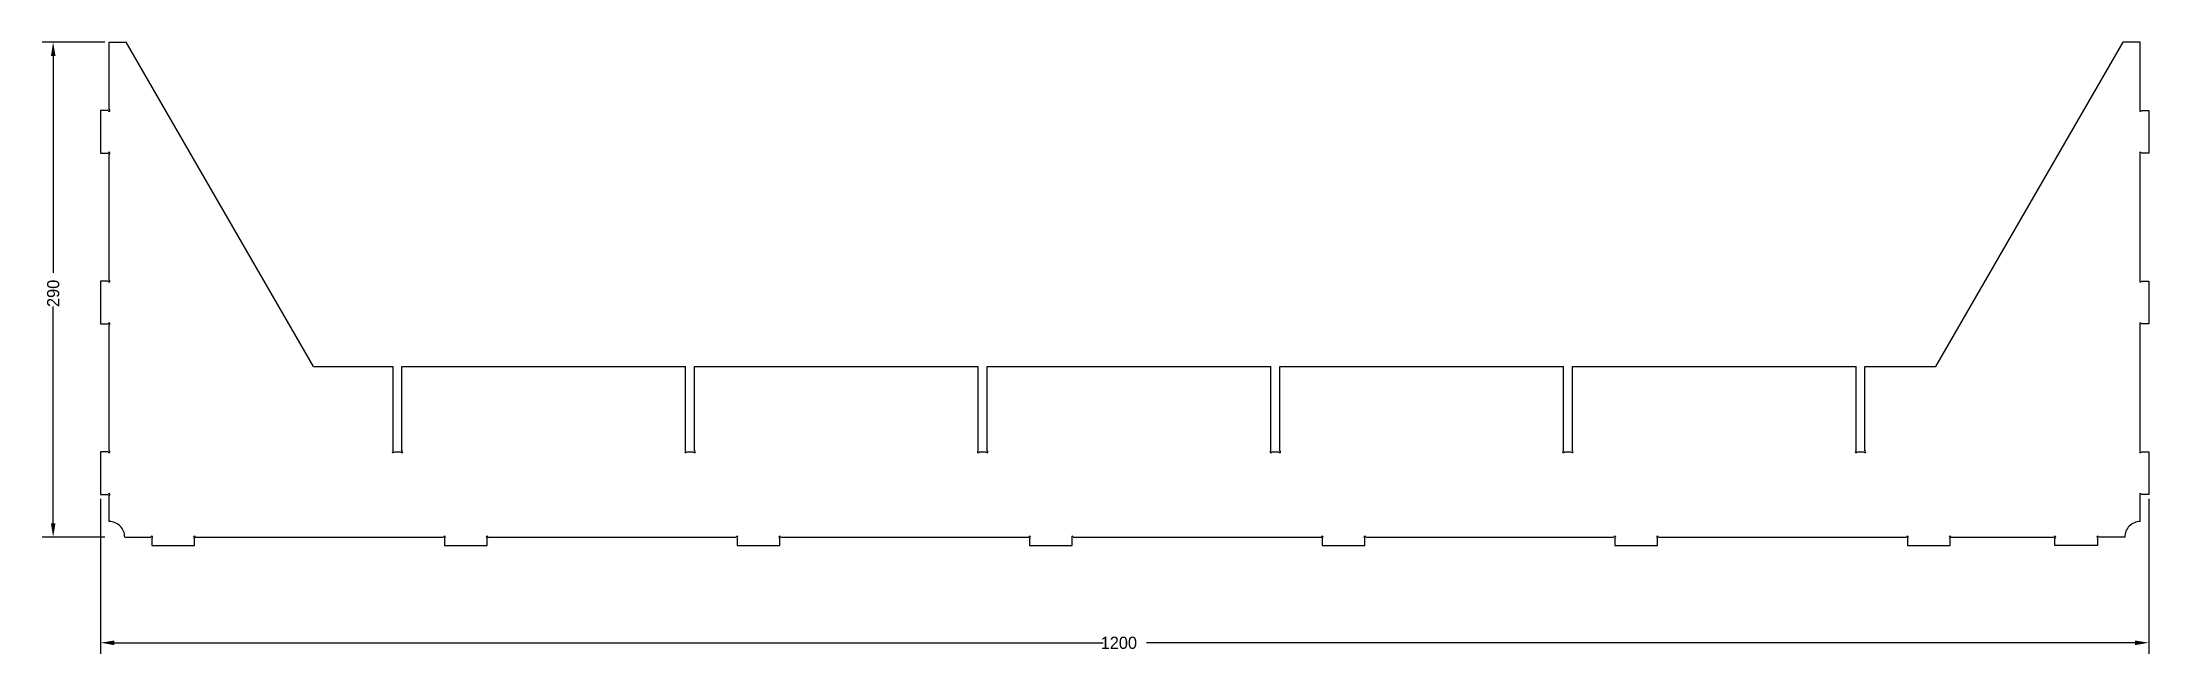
# Model space of a CAD drawing. Extents: x -39 to 1195, y -68 to 290.
import ezdxf

# ---------------------------------------------------------------- set-up
doc = ezdxf.new("R2010")
doc.units = 0
doc.layers.get('DEFPOINTS').update_dxf_attribs({"linetype": 'CONTINUOUS'})
doc.layers.add('DIMENSION', color=7, linetype='CONTINUOUS')
doc.layers.add('PSM', color=18, linetype='CONTINUOUS')
doc.dimstyles.new('ROTATEDDIM28', dxfattribs={"dimtxt": 7.16, "dimasz": 8.105938, "dimexe": 6.495143, "dimexo": 2.598057, "dimtad": 0, "dimcen": 2.5, "dimazin": 3, "dimtfac": 1, "dimtmove": 0, "dimatfit": 3})
doc.dimstyles.new('ROTATEDDIM29', dxfattribs={"dimtxt": 7.16, "dimasz": 8.105938, "dimexe": 6.495143, "dimexo": 2.598057, "dimtad": 0, "dimcen": 2.5, "dimazin": 3, "dimtfac": 1, "dimtmove": 0, "dimatfit": 3})

# ---------------------------------------------------------------- blocks, each defined once
blk = doc.blocks.new('*D1')
at = {"layer": 'DEFPOINTS', "color": 0}
for p in [(0, 290), (-32.8, 0), (0, 0)]:
    blk.add_point(p, dxfattribs=at)
at = {"layer": 'DIMENSION', "color": 0}
for p, q in [((-2.6, 290), (-39.2, 290)), ((-32.8, 281.9), (-32.8, 154.8)), ((-32.8, 8.1), (-32.8, 135.2)), ((-2.6, 0), (-39.2, 0))]:
    blk.add_line(p, q, dxfattribs=at)
for points in [[(-31.4, 281.9), (-34.1, 281.9), (-32.8, 290)], [(-34.1, 8.1), (-31.4, 8.1), (-32.8, 0)]]:
    blk.add_solid(points, dxfattribs=at)
at = {"layer": 'DIMENSION', "color": 0, "linetype": 'CONTINUOUS'}
blk.add_text('290', height=7.16, rotation=90, dxfattribs=at).set_placement((-29.2, 134.8))
blk = doc.blocks.new('*D2')
at = {"layer": 'DEFPOINTS', "color": 0}
for p in [(-5, 25), (1195, 25), (1195, -61.9)]:
    blk.add_point(p, dxfattribs=at)
at = {"layer": 'DIMENSION', "color": 0}
for p, q in [((-5, 22.4), (-5, -68.4)), ((1195, 22.4), (1195, -68.4)), ((3.1, -61.9), (582.3, -61.9)), ((1186.9, -61.9), (607.7, -61.9))]:
    blk.add_line(p, q, dxfattribs=at)
for points in [[(3.1, -60.6), (3.1, -63.3), (-5, -61.9)], [(1186.9, -63.3), (1186.9, -60.6), (1195, -61.9)]]:
    blk.add_solid(points, dxfattribs=at)
at = {"layer": 'DIMENSION', "color": 0, "linetype": 'CONTINUOUS'}
blk.add_text('1200', height=7.16, dxfattribs=at).set_placement((580.9, -65.5))

msp = doc.modelspace()

# ---------------------------------------------------------------- linework, layer by layer
at = {"layer": 'PSM', "color": 8}
for p, q in [((0, 290), (10, 290)), ((1189.999, 289.995), (1180, 289.995)), ((1190, 250.49), (1189.999, 289.995)), ((-5, 249.99), (-5, 224.99)), ((-0.5, 249.99), (-5, 249.99)), ((1190.5, 249.99), (1195, 249.99)), ((1195, 249.99), (1195, 224.99)), ((-5, 224.99), (-0.5, 224.99)), ((0, 150.49), (0, 224.49)), ((1190, 150.49), (1190, 224.49)), ((1195, 224.99), (1190.5, 224.99)), ((-5, 149.99), (-5, 124.99)), ((-0.5, 149.99), (-5, 149.99)), ((1190.5, 149.99), (1195, 149.99)), ((1195, 149.99), (1195, 124.99)), ((-5, 124.99), (-0.5, 124.99)), ((0, 50.49), (0, 124.49)), ((1190, 50.49), (1190, 124.49)), ((1195, 124.99), (1190.5, 124.99)), ((119.746, 99.99), (166.329, 99.99)), ((166.329, 50.495), (166.329, 99.99)), ((171.529, 99.99), (337.757, 99.99)), ((171.529, 50.495), (171.529, 99.99)), ((337.757, 50.49), (337.757, 99.99)), ((342.957, 99.99), (509.186, 99.99)), ((342.957, 50.49), (342.957, 99.99)), ((509.186, 50.49), (509.186, 99.99)), ((514.386, 99.99), (680.622, 99.99)), ((514.386, 50.49), (514.386, 99.99)), ((680.622, 50.49), (680.622, 99.99)), ((685.822, 99.99), (852.043, 99.99)), ((685.822, 50.49), (685.822, 99.99)), ((852.043, 50.49), (852.043, 99.99)), ((857.243, 99.99), (1023.471, 99.99)), ((857.243, 50.49), (857.243, 99.99)), ((1023.471, 50.49), (1023.471, 99.99)), ((1028.671, 99.99), (1070.254, 99.99)), ((1028.671, 50.49), (1028.671, 99.99)), ((-5, 49.99), (-5, 24.99)), ((-0.5, 49.99), (-5, 49.99)), ((166.829, 49.995), (171.029, 49.995)), ((338.257, 49.99), (342.457, 49.99)), ((509.686, 49.99), (513.886, 49.99)), ((681.122, 49.99), (685.322, 49.99)), ((852.543, 49.99), (856.743, 49.99)), ((1023.971, 49.99), (1028.171, 49.99)), ((1190.5, 49.99), (1195, 49.99)), ((1195, 49.99), (1195, 24.99)), ((-5, 24.99), (-0.5, 24.99)), ((1195, 24.99), (1190.5, 24.99)), ((0, 9.133), (0, 24.49)), ((1190, 9.133), (1190, 24.49)), ((9.133, -0.01), (24.5, -0.01)), ((25, -0.51), (25, -5.01)), ((25, -5.01), (50, -5.01)), ((50, -5.01), (50, -0.51)), ((50.5, -0.01), (195.929, -0.01)), ((196.429, -0.51), (196.429, -5.01)), ((196.429, -5.01), (221.429, -5.01)), ((221.429, -5.01), (221.429, -0.51)), ((221.929, -0.01), (367.357, -0.01)), ((367.857, -0.51), (367.857, -5.01)), ((367.857, -5.01), (392.857, -5.01)), ((392.857, -5.01), (392.857, -0.51)), ((393.357, -0.01), (538.786, -0.01)), ((539.286, -0.51), (539.286, -5.01)), ((539.286, -5.01), (564.286, -5.01)), ((564.286, -5.01), (564.286, -0.51)), ((564.786, -0.01), (710.222, -0.01)), ((710.722, -0.51), (710.722, -5.01)), ((710.722, -5.01), (735.722, -5.01)), ((735.722, -5.01), (735.722, -0.51)), ((736.222, -0.01), (881.643, -0.01)), ((882.143, -0.51), (882.143, -5.01)), ((882.143, -5.01), (907.143, -5.01)), ((907.143, -5.01), (907.143, -0.51)), ((907.643, -0.01), (1053.071, -0.01)), ((1053.571, -0.51), (1053.571, -5.01)), ((1053.571, -5.01), (1078.571, -5.01)), ((1078.571, -5.01), (1078.571, -0.51)), ((1079.071, -0.01), (1139.5, -0.01)), ((1140, -5.01), (1140, -0.51)), ((1165, -5.01), (1140, -5.01)), ((1165, -0.51), (1165, -5.01)), ((1180.867, -0.01), (1165.5, -0.01))]:
    msp.add_line(p, q, dxfattribs=at)
at = {"layer": 'PSM', "color": 150}
for p, q in [((0, 250.49), (0, 290)), ((119.746, 99.99), (10, 290)), ((1070.254, 99.99), (1180, 289.995))]:
    msp.add_line(p, q, dxfattribs=at)
at = {"layer": 'PSM', "color": 8}
for centre, radius, start, end in [((0, 249.99), 0.5, 180, 90), ((1190, 249.99), 0.5, 90, 0), ((0, 224.99), 0.5, 270, 180), ((1190, 224.99), 0.5, 0, 270), ((0, 149.99), 0.5, 180, 90), ((1190, 149.99), 0.5, 90, 0), ((0, 124.99), 0.5, 270, 180), ((1190, 124.99), 0.5, 0, 270), ((0, 49.99), 0.5, 180, 90), ((166.329, 49.995), 0.5, 90, 0), ((171.529, 49.995), 0.5, 180, 90), ((337.757, 49.99), 0.5, 90, 0), ((342.957, 49.99), 0.5, 180, 90), ((509.186, 49.99), 0.5, 90, 0), ((514.386, 49.99), 0.5, 180, 90), ((680.622, 49.99), 0.5, 90, 0), ((685.822, 49.99), 0.5, 180, 90), ((852.043, 49.99), 0.5, 90, 0), ((857.243, 49.99), 0.5, 180, 90), ((1023.471, 49.99), 0.5, 90, 0), ((1028.671, 49.99), 0.5, 180, 90), ((1190, 49.99), 0.5, 90, 0), ((0, 24.99), 0.5, 270, 180), ((1190, 24.99), 0.5, 0, 270), ((0, 0), 9.133, 359.940326, 90), ((25, -0.01), 0.5, 270, 180), ((50, -0.01), 0.5, 0, 270), ((196.429, -0.01), 0.5, 270, 180), ((221.429, -0.01), 0.5, 0, 270), ((367.857, -0.01), 0.5, 270, 180), ((392.857, -0.01), 0.5, 0, 270), ((539.286, -0.01), 0.5, 270, 180), ((564.286, -0.01), 0.5, 0, 270), ((710.722, -0.01), 0.5, 270, 180), ((735.722, -0.01), 0.5, 0, 270), ((882.143, -0.01), 0.5, 270, 180), ((907.143, -0.01), 0.5, 0, 270), ((1053.571, -0.01), 0.5, 270, 180), ((1078.571, -0.01), 0.5, 0, 270), ((1140, -0.01), 0.5, 270, 180), ((1165, -0.01), 0.5, 360, 270), ((1190.005, -0.005), 9.137, 90.029821, 180.029852)]:
    msp.add_arc(centre, radius, start, end, dxfattribs=at)

# ---------------------------------------------------------------- dimensions: what is measured, and where the dimension line sits
at = {"layer": 'DIMENSION', "color": 150}
dim = msp.add_linear_dim(base=(-32.752, 0), p1=(0, 290), p2=(0, 0), angle=90, dimstyle='ROTATEDDIM28', dxfattribs=at)
dim.commit()
dim.dimension.update_dxf_attribs({"geometry": '*D1', "text_midpoint": (-32.752, 145)})
dim = msp.add_linear_dim(base=(1195, -61.928), p1=(-5, 24.99), p2=(1195, 24.99), dimstyle='ROTATEDDIM29', dxfattribs=at)
dim.commit()
dim.dimension.update_dxf_attribs({"geometry": '*D2', "text_midpoint": (595, -61.928)})

doc.saveas('drawing.dxf')
